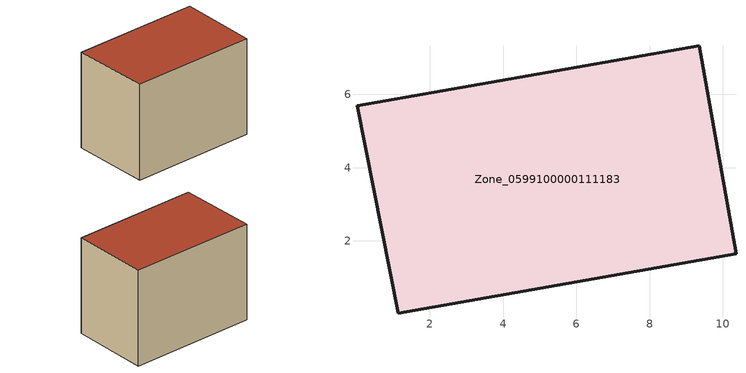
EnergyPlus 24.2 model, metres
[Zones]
Zone_0599100000111183
 floor ground (C_G): 9.36,7.33 10.36,1.65 1.13,0.02 0.02,5.69 z0
 wall outside (C_F): 9.36,7.33 0.02,5.69 1.13,0.02 10.36,1.65 9.36,7.33 z0:7.3
 roof outside (C_R): 10.36,1.65 9.36,7.33 0.02,5.69 1.13,0.02 z7.3
[BUILDING]
Pand.0599100000111183: North Axis=0; Terrain=City; Loads Convergence Tolerance Value=0.04; Temperature Convergence Tolerance Value=0.4; Solar Distribution=FullExterior; Maximum Number of Warmup Days=25; Minimum Number of Warmup Days=1
[Site:Location]
Rotterdam.The.Hague.AP_ZH_NLD Design_Conditions: Latitude=51.96; Longitude=4.45; Time Zone=1; Elevation=-4.5
[SITE:GROUNDTEMPERATURE:BUILDINGSURFACE]
18, 18, 18, 18, 18, 18, 18, 18, 18, 18, 18, 18
[MATERIAL] Thermal Absorptance=0.9; Solar Absorptance=0.7; Visible Absorptance=0.7
Name | Roughness | Thickness | Conductivity | Density | Specific Heat
G.TC.1946 | MediumSmooth | 0.15 | 1 | 540 | 1210
F.TC.1946 | Rough | 0.3 | 0.857143 | 1920 | 840
R.TC.1946 | MediumRough | 0.2 | 0.909091 | 1500 | 1000
[CONSTRUCTION]
C_G: G.TC.1946
C_F: F.TC.1946
C_R: R.TC.1946
[ZONE]
Zone_0599100000111183: Type=1; Multiplier=1; Ceiling Height=Autocalculate; Volume=Autocalculate; Floor Area=autocalculate; Part of Total Floor Area=Yes
[ZONEINFILTRATION:DESIGNFLOWRATE]
Infil_Zone_0599100000111183: Zone or ZoneList or Space or SpaceList=Zone_0599100000111183; Schedule=AlwaysOn; Design Flow Rate Calculation Method=Flow/Area; Flow Rate per Floor Area=0.003; Constant Term Coefficient=1; Temperature Term Coefficient=0; Velocity Term Coefficient=0; Velocity Squared Term Coefficient=0
[HVACTEMPLATE:ZONE:IDEALLOADSAIRSYSTEM]
Zone_0599100000111183: Maximum Heating Supply Air Temperature=50; Minimum Cooling Supply Air Temperature=13; Maximum Heating Supply Air Humidity Ratio=0.0156; Minimum Cooling Supply Air Humidity Ratio=0.0077; Heating Limit=NoLimit; Cooling Limit=NoLimit; Dehumidification Control Type=ConstantSensibleHeatRatio; Cooling Sensible Heat Ratio=0.7; Dehumidification Setpoint=60; Humidification Control Type=None; Humidification Setpoint=30; Outdoor Air Method=None; Outdoor Air Flow Rate per Person=0.00944; Outdoor Air Flow Rate per Zone Floor Area=0; Outdoor Air Flow Rate per Zone=0; Demand Controlled Ventilation Type=None; Outdoor Air Economizer Type=NoEconomizer; Heat Recovery Type=None; Sensible Heat Recovery Effectiveness=0.7; Latent Heat Recovery Effectiveness=0.65
[ZONECONTROL:THERMOSTAT]
ThermostatControl_Zone_0599100000111183: Zone or ZoneList=Zone_0599100000111183; Control Type Schedule=DualSetpointControlType; Control 1=Thermostat_Zone_0599100000111183; Temperature Difference Between Cutout And Setpoint=0
[THERMOSTATSETPOINT:DUALSETPOINT]
Thermostat_Zone_0599100000111183: Heating Setpoint Temperature Schedule=HeatingSetpoint_Zone_0599100000111183; Cooling Setpoint Temperature Schedule=CoolingSetpoint_Zone_0599100000111183
[SCHEDULE:COMPACT]
HeatingSetpoint_Zone_0599100000111183: Through: 12/31, For: AllDays, Until: 24:00, 21
CoolingSetpoint_Zone_0599100000111183: Through: 12/31, For: AllDays, Until: 24:00, 24
DualSetpointControlType: Through: 12/31, For: AllDays, Until: 24:00, 4
AlwaysOn: Through: 12/31, For: AllDays, Until: 24:00, 1
